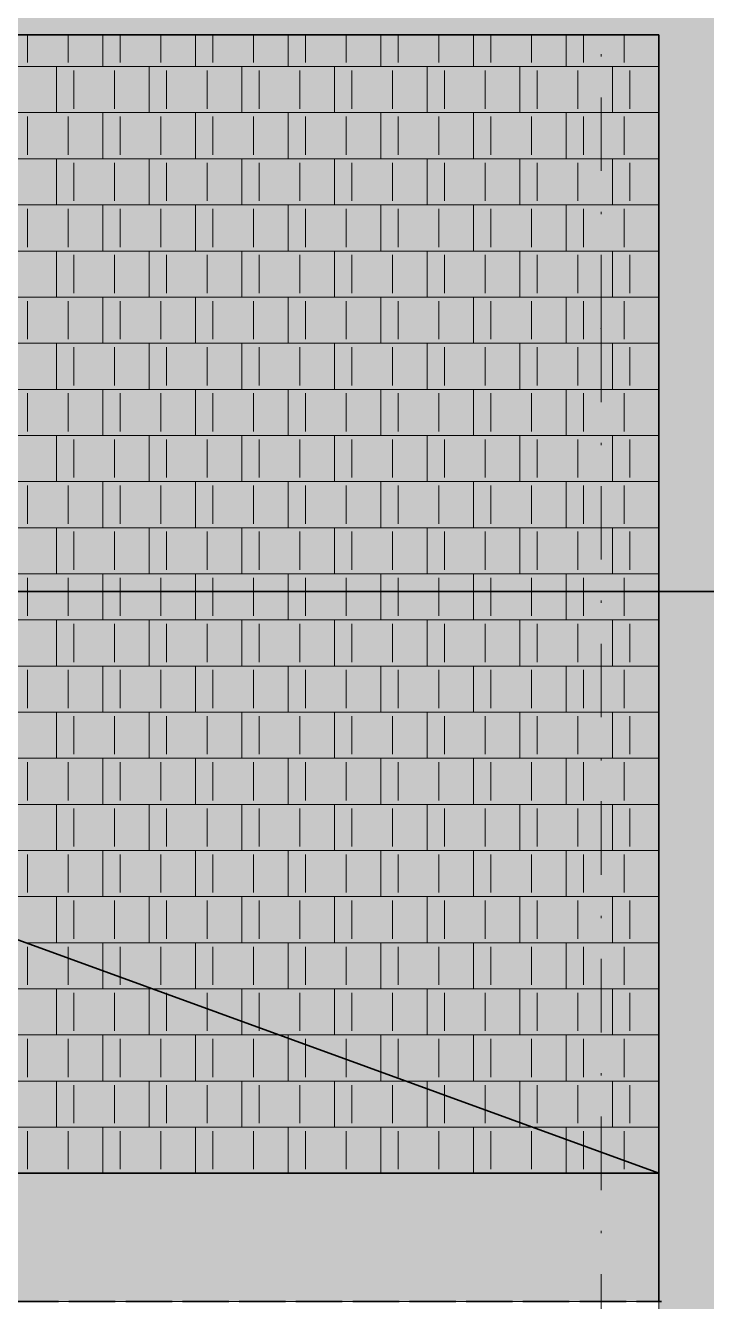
# Model space of a CAD drawing. Header units: millimetres. Extents: x -440 to 2671, y 0 to 297.
# Drawn here: x 2061.1 to 2090.5, y 213.8 to 268.8 of the extents above; entities that cross this region are included whole.
import ezdxf

# ---------------------------------------------------------------- set-up
doc = ezdxf.new("R2010")
doc.units = ezdxf.units.MM
doc.header["$MEASUREMENT"] = 0
doc.linetypes.add('- Осеви линии', pattern=[6.702778, 3.175, -1.763889, 0, -1.763889])
doc.linetypes.add('- Скирити линии', pattern=[2.45, 2, -0.45])
for name, color, linetype, lineweight, true_color in [('1', 7, 'Continuous', 13, 0x2b2b2b), ('4', 7, 'Continuous', 20, 0x3e3e3e), ('65', 7, 'Continuous', 20, 0x4e4e4e), ('87', 7, 'Continuous', 20, 0x6a6a6a)]:
    doc.layers.add(name, color=color, linetype=linetype, lineweight=lineweight, true_color=true_color)
for name, color, linetype, lineweight in [('141', 7, 'Continuous', 35), ('164', 255, 'Continuous', 15), ('41', 7, 'Continuous', 35)]:
    doc.layers.add(name, color=color, linetype=linetype, lineweight=lineweight)
doc.layers.add('RGB colored ARCHICAD elements', color=7, linetype='Continuous')

# ---------------------------------------------------------------- blocks, each defined once
blk = doc.blocks.new('*X28')
at = {"layer": '1', "color": 250, "linetype": 'Continuous', "lineweight": 13, "true_color": 0x2a2a2a}
for p, q in [((258.992, 267.247), (258.992, 268.439)), ((260.752, 267.247), (260.752, 268.439)), ((262.252, 267.076), (262.252, 268.439)), ((262.992, 267.247), (262.992, 268.439)), ((264.752, 267.247), (264.752, 268.439)), ((266.252, 267.076), (266.252, 268.439)), ((266.992, 267.247), (266.992, 268.439)), ((268.752, 267.247), (268.752, 268.439)), ((270.252, 267.076), (270.252, 268.439)), ((270.992, 267.247), (270.992, 268.439)), ((272.752, 267.247), (272.752, 268.439)), ((274.252, 267.076), (274.252, 268.439)), ((274.992, 267.247), (274.992, 268.439)), ((276.752, 267.247), (276.752, 268.439)), ((278.252, 267.076), (278.252, 268.439)), ((278.992, 267.247), (278.992, 268.439)), ((280.752, 267.247), (280.752, 268.439)), ((282.252, 267.076), (282.252, 268.439)), ((282.992, 267.247), (282.992, 268.439)), ((284.752, 267.247), (284.752, 268.439)), ((260.252, 267.076), (252.252, 267.076)), ((268.252, 267.076), (260.252, 267.076)), ((260.252, 267.076), (260.252, 265.086)), ((260.992, 265.257), (260.992, 266.905)), ((262.752, 265.257), (262.752, 266.905)), ((264.252, 265.086), (264.252, 267.076)), ((264.992, 265.257), (264.992, 266.905)), ((266.752, 265.257), (266.752, 266.905)), ((276.252, 267.076), (268.252, 267.076)), ((268.252, 267.076), (268.252, 265.086)), ((268.992, 265.257), (268.992, 266.905)), ((270.752, 265.257), (270.752, 266.905)), ((272.252, 265.086), (272.252, 267.076)), ((272.992, 265.257), (272.992, 266.905)), ((274.752, 265.257), (274.752, 266.905)), ((284.252, 267.076), (276.252, 267.076)), ((276.252, 267.076), (276.252, 265.086)), ((276.992, 265.257), (276.992, 266.905)), ((278.752, 265.257), (278.752, 266.905)), ((280.252, 265.086), (280.252, 267.076)), ((280.992, 265.257), (280.992, 266.905)), ((282.752, 265.257), (282.752, 266.905)), ((286.252, 267.076), (284.252, 267.076)), ((284.252, 267.076), (284.252, 265.086)), ((284.992, 265.257), (284.992, 266.905)), ((252.252, 265.086), (260.252, 265.086)), ((260.252, 265.086), (268.252, 265.086)), ((262.252, 263.095), (262.252, 265.086)), ((266.252, 263.095), (266.252, 265.086)), ((268.252, 265.086), (276.252, 265.086)), ((270.252, 263.095), (270.252, 265.086)), ((274.252, 263.095), (274.252, 265.086)), ((276.252, 265.086), (284.252, 265.086)), ((278.252, 263.095), (278.252, 265.086)), ((282.252, 263.095), (282.252, 265.086)), ((284.252, 265.086), (286.252, 265.086)), ((258.992, 263.266), (258.992, 264.915)), ((260.752, 263.266), (260.752, 264.915)), ((262.992, 263.266), (262.992, 264.915)), ((264.752, 263.266), (264.752, 264.915)), ((266.992, 263.266), (266.992, 264.915)), ((268.752, 263.266), (268.752, 264.915)), ((270.992, 263.266), (270.992, 264.915)), ((272.752, 263.266), (272.752, 264.915)), ((274.992, 263.266), (274.992, 264.915)), ((276.752, 263.266), (276.752, 264.915)), ((278.992, 263.266), (278.992, 264.915)), ((280.752, 263.266), (280.752, 264.915)), ((282.992, 263.266), (282.992, 264.915)), ((284.752, 263.266), (284.752, 264.915)), ((260.252, 263.095), (252.252, 263.095)), ((268.252, 263.095), (260.252, 263.095)), ((260.252, 263.095), (260.252, 261.105)), ((260.992, 261.276), (260.992, 262.924)), ((262.752, 261.276), (262.752, 262.924)), ((264.252, 261.105), (264.252, 263.095)), ((264.992, 261.276), (264.992, 262.924)), ((266.752, 261.276), (266.752, 262.924)), ((276.252, 263.095), (268.252, 263.095)), ((268.252, 263.095), (268.252, 261.105)), ((268.992, 261.276), (268.992, 262.924)), ((270.752, 261.276), (270.752, 262.924)), ((272.252, 261.105), (272.252, 263.095)), ((272.992, 261.276), (272.992, 262.924)), ((274.752, 261.276), (274.752, 262.924)), ((284.252, 263.095), (276.252, 263.095)), ((276.252, 263.095), (276.252, 261.105)), ((276.992, 261.276), (276.992, 262.924)), ((278.752, 261.276), (278.752, 262.924)), ((280.252, 261.105), (280.252, 263.095)), ((280.992, 261.276), (280.992, 262.924)), ((282.752, 261.276), (282.752, 262.924)), ((286.252, 263.095), (284.252, 263.095)), ((284.252, 263.095), (284.252, 261.105)), ((284.992, 261.276), (284.992, 262.924)), ((252.252, 261.105), (260.252, 261.105)), ((260.252, 261.105), (268.252, 261.105)), ((262.252, 259.114), (262.252, 261.105)), ((266.252, 259.114), (266.252, 261.105)), ((268.252, 261.105), (276.252, 261.105)), ((270.252, 259.114), (270.252, 261.105)), ((274.252, 259.114), (274.252, 261.105)), ((276.252, 261.105), (284.252, 261.105)), ((278.252, 259.114), (278.252, 261.105)), ((282.252, 259.114), (282.252, 261.105)), ((284.252, 261.105), (286.252, 261.105)), ((258.992, 259.285), (258.992, 260.934)), ((260.752, 259.285), (260.752, 260.934)), ((262.992, 259.285), (262.992, 260.934)), ((264.752, 259.285), (264.752, 260.934)), ((266.992, 259.285), (266.992, 260.934)), ((268.752, 259.285), (268.752, 260.934)), ((270.992, 259.285), (270.992, 260.934)), ((272.752, 259.285), (272.752, 260.934)), ((274.992, 259.285), (274.992, 260.934)), ((276.752, 259.285), (276.752, 260.934)), ((278.992, 259.285), (278.992, 260.934)), ((280.752, 259.285), (280.752, 260.934)), ((282.992, 259.285), (282.992, 260.934)), ((284.752, 259.285), (284.752, 260.934)), ((260.252, 259.114), (252.252, 259.114)), ((268.252, 259.114), (260.252, 259.114)), ((260.252, 259.114), (260.252, 257.124)), ((260.992, 257.295), (260.992, 258.943)), ((262.752, 257.295), (262.752, 258.943)), ((264.252, 257.124), (264.252, 259.114)), ((264.992, 257.295), (264.992, 258.943)), ((266.752, 257.295), (266.752, 258.943)), ((276.252, 259.114), (268.252, 259.114)), ((268.252, 259.114), (268.252, 257.124)), ((268.992, 257.295), (268.992, 258.943)), ((270.752, 257.295), (270.752, 258.943)), ((272.252, 257.124), (272.252, 259.114)), ((272.992, 257.295), (272.992, 258.943)), ((274.752, 257.295), (274.752, 258.943)), ((284.252, 259.114), (276.252, 259.114)), ((276.252, 259.114), (276.252, 257.124)), ((276.992, 257.295), (276.992, 258.943)), ((278.752, 257.295), (278.752, 258.943)), ((280.252, 257.124), (280.252, 259.114)), ((280.992, 257.295), (280.992, 258.943)), ((282.752, 257.295), (282.752, 258.943)), ((286.252, 259.114), (284.252, 259.114)), ((284.252, 259.114), (284.252, 257.124)), ((284.992, 257.295), (284.992, 258.943)), ((252.252, 257.124), (260.252, 257.124)), ((258.992, 255.304), (258.992, 256.953)), ((260.252, 257.124), (268.252, 257.124)), ((260.752, 255.304), (260.752, 256.953)), ((262.252, 255.133), (262.252, 257.124)), ((262.992, 255.304), (262.992, 256.953)), ((264.752, 255.304), (264.752, 256.953)), ((266.252, 255.133), (266.252, 257.124)), ((266.992, 255.304), (266.992, 256.953)), ((268.252, 257.124), (276.252, 257.124)), ((268.752, 255.304), (268.752, 256.953)), ((270.252, 255.133), (270.252, 257.124)), ((270.992, 255.304), (270.992, 256.953)), ((272.752, 255.304), (272.752, 256.953)), ((274.252, 255.133), (274.252, 257.124)), ((274.992, 255.304), (274.992, 256.953)), ((276.252, 257.124), (284.252, 257.124)), ((276.752, 255.304), (276.752, 256.953)), ((278.252, 255.133), (278.252, 257.124)), ((278.992, 255.304), (278.992, 256.953)), ((280.752, 255.304), (280.752, 256.953)), ((282.252, 255.133), (282.252, 257.124)), ((282.992, 255.304), (282.992, 256.953)), ((284.252, 257.124), (286.252, 257.124)), ((284.752, 255.304), (284.752, 256.953)), ((260.252, 255.133), (252.252, 255.133)), ((268.252, 255.133), (260.252, 255.133)), ((260.252, 255.133), (260.252, 253.142)), ((264.252, 253.142), (264.252, 255.133)), ((276.252, 255.133), (268.252, 255.133)), ((268.252, 255.133), (268.252, 253.142)), ((272.252, 253.142), (272.252, 255.133)), ((284.252, 255.133), (276.252, 255.133)), ((276.252, 255.133), (276.252, 253.142)), ((280.252, 253.142), (280.252, 255.133)), ((286.252, 255.133), (284.252, 255.133)), ((284.252, 255.133), (284.252, 253.142)), ((260.992, 253.313), (260.992, 254.962)), ((262.752, 253.313), (262.752, 254.962)), ((264.992, 253.313), (264.992, 254.962)), ((266.752, 253.313), (266.752, 254.962)), ((268.992, 253.313), (268.992, 254.962)), ((270.752, 253.313), (270.752, 254.962)), ((272.992, 253.313), (272.992, 254.962)), ((274.752, 253.313), (274.752, 254.962)), ((276.992, 253.313), (276.992, 254.962)), ((278.752, 253.313), (278.752, 254.962)), ((280.992, 253.313), (280.992, 254.962)), ((282.752, 253.313), (282.752, 254.962)), ((284.992, 253.313), (284.992, 254.962)), ((252.252, 253.142), (260.252, 253.142)), ((258.992, 251.323), (258.992, 252.971)), ((260.252, 253.142), (268.252, 253.142)), ((260.752, 251.323), (260.752, 252.971)), ((262.252, 251.152), (262.252, 253.142)), ((262.992, 251.323), (262.992, 252.971)), ((264.752, 251.323), (264.752, 252.971)), ((266.252, 251.152), (266.252, 253.142)), ((266.992, 251.323), (266.992, 252.971)), ((268.252, 253.142), (276.252, 253.142)), ((268.752, 251.323), (268.752, 252.971)), ((270.252, 251.152), (270.252, 253.142)), ((270.992, 251.323), (270.992, 252.971)), ((272.752, 251.323), (272.752, 252.971)), ((274.252, 251.152), (274.252, 253.142)), ((274.992, 251.323), (274.992, 252.971)), ((276.252, 253.142), (284.252, 253.142)), ((276.752, 251.323), (276.752, 252.971)), ((278.252, 251.152), (278.252, 253.142)), ((278.992, 251.323), (278.992, 252.971)), ((280.752, 251.323), (280.752, 252.971)), ((282.252, 251.152), (282.252, 253.142)), ((282.992, 251.323), (282.992, 252.971)), ((284.252, 253.142), (286.252, 253.142)), ((284.752, 251.323), (284.752, 252.971)), ((260.252, 251.152), (252.252, 251.152)), ((268.252, 251.152), (260.252, 251.152)), ((260.252, 251.152), (260.252, 249.161)), ((260.992, 249.332), (260.992, 250.981)), ((262.752, 249.332), (262.752, 250.981)), ((264.252, 249.161), (264.252, 251.152)), ((264.992, 249.332), (264.992, 250.981)), ((266.752, 249.332), (266.752, 250.981)), ((276.252, 251.152), (268.252, 251.152)), ((268.252, 251.152), (268.252, 249.161)), ((268.992, 249.332), (268.992, 250.981)), ((270.752, 249.332), (270.752, 250.981)), ((272.252, 249.161), (272.252, 251.152)), ((272.992, 249.332), (272.992, 250.981)), ((274.752, 249.332), (274.752, 250.981)), ((284.252, 251.152), (276.252, 251.152)), ((276.252, 251.152), (276.252, 249.161)), ((276.992, 249.332), (276.992, 250.981)), ((278.752, 249.332), (278.752, 250.981)), ((280.252, 249.161), (280.252, 251.152)), ((280.992, 249.332), (280.992, 250.981)), ((282.752, 249.332), (282.752, 250.981)), ((286.252, 251.152), (284.252, 251.152)), ((284.252, 251.152), (284.252, 249.161)), ((284.992, 249.332), (284.992, 250.981)), ((252.252, 249.161), (260.252, 249.161)), ((258.992, 247.342), (258.992, 248.99)), ((260.252, 249.161), (268.252, 249.161)), ((260.752, 247.342), (260.752, 248.99)), ((262.252, 247.171), (262.252, 249.161)), ((262.992, 247.342), (262.992, 248.99)), ((264.752, 247.342), (264.752, 248.99)), ((266.252, 247.171), (266.252, 249.161)), ((266.992, 247.342), (266.992, 248.99)), ((268.252, 249.161), (276.252, 249.161)), ((268.752, 247.342), (268.752, 248.99)), ((270.252, 247.171), (270.252, 249.161)), ((270.992, 247.342), (270.992, 248.99)), ((272.752, 247.342), (272.752, 248.99)), ((274.252, 247.171), (274.252, 249.161)), ((274.992, 247.342), (274.992, 248.99)), ((276.252, 249.161), (284.252, 249.161)), ((276.752, 247.342), (276.752, 248.99)), ((278.252, 247.171), (278.252, 249.161)), ((278.992, 247.342), (278.992, 248.99)), ((280.752, 247.342), (280.752, 248.99)), ((282.252, 247.171), (282.252, 249.161)), ((282.992, 247.342), (282.992, 248.99)), ((284.252, 249.161), (286.252, 249.161)), ((284.752, 247.342), (284.752, 248.99)), ((260.252, 247.171), (252.252, 247.171)), ((268.252, 247.171), (260.252, 247.171)), ((260.252, 247.171), (260.252, 245.18)), ((260.992, 245.351), (260.992, 247)), ((262.752, 245.351), (262.752, 247)), ((264.252, 245.18), (264.252, 247.171)), ((264.992, 245.351), (264.992, 247)), ((266.752, 245.351), (266.752, 247)), ((276.252, 247.171), (268.252, 247.171)), ((268.252, 247.171), (268.252, 245.18)), ((268.992, 245.351), (268.992, 247)), ((270.752, 245.351), (270.752, 247)), ((272.252, 245.18), (272.252, 247.171)), ((272.992, 245.351), (272.992, 247)), ((274.752, 245.351), (274.752, 247)), ((284.252, 247.171), (276.252, 247.171)), ((276.252, 247.171), (276.252, 245.18)), ((276.992, 245.351), (276.992, 247)), ((278.752, 245.351), (278.752, 247)), ((280.252, 245.18), (280.252, 247.171)), ((280.992, 245.351), (280.992, 247)), ((282.752, 245.351), (282.752, 247)), ((286.252, 247.171), (284.252, 247.171)), ((284.252, 247.171), (284.252, 245.18)), ((284.992, 245.351), (284.992, 247)), ((252.252, 245.18), (260.252, 245.18)), ((260.252, 245.18), (268.252, 245.18)), ((262.252, 243.19), (262.252, 245.18)), ((266.252, 243.19), (266.252, 245.18)), ((268.252, 245.18), (276.252, 245.18)), ((270.252, 243.19), (270.252, 245.18)), ((274.252, 243.19), (274.252, 245.18)), ((276.252, 245.18), (284.252, 245.18)), ((278.252, 243.19), (278.252, 245.18)), ((282.252, 243.19), (282.252, 245.18)), ((284.252, 245.18), (286.252, 245.18)), ((258.992, 243.361), (258.992, 245.009)), ((260.752, 243.361), (260.752, 245.009)), ((262.992, 243.361), (262.992, 245.009)), ((264.752, 243.361), (264.752, 245.009)), ((266.992, 243.361), (266.992, 245.009)), ((268.752, 243.361), (268.752, 245.009)), ((270.992, 243.361), (270.992, 245.009)), ((272.752, 243.361), (272.752, 245.009)), ((274.992, 243.361), (274.992, 245.009)), ((276.752, 243.361), (276.752, 245.009)), ((278.992, 243.361), (278.992, 245.009)), ((280.752, 243.361), (280.752, 245.009)), ((282.992, 243.361), (282.992, 245.009)), ((284.752, 243.361), (284.752, 245.009)), ((260.252, 243.19), (252.252, 243.19)), ((268.252, 243.19), (260.252, 243.19)), ((260.252, 243.19), (260.252, 241.199)), ((260.992, 241.37), (260.992, 243.019)), ((262.752, 241.37), (262.752, 243.019)), ((264.252, 241.199), (264.252, 243.19)), ((264.992, 241.37), (264.992, 243.019)), ((266.752, 241.37), (266.752, 243.019)), ((276.252, 243.19), (268.252, 243.19)), ((268.252, 243.19), (268.252, 241.199)), ((268.992, 241.37), (268.992, 243.019)), ((270.752, 241.37), (270.752, 243.019)), ((272.252, 241.199), (272.252, 243.19)), ((272.992, 241.37), (272.992, 243.019)), ((274.752, 241.37), (274.752, 243.019)), ((284.252, 243.19), (276.252, 243.19)), ((276.252, 243.19), (276.252, 241.199)), ((276.992, 241.37), (276.992, 243.019)), ((278.752, 241.37), (278.752, 243.019)), ((280.252, 241.199), (280.252, 243.19)), ((280.992, 241.37), (280.992, 243.019)), ((282.752, 241.37), (282.752, 243.019)), ((286.252, 243.19), (284.252, 243.19)), ((284.252, 243.19), (284.252, 241.199)), ((284.992, 241.37), (284.992, 243.019)), ((252.252, 241.199), (260.252, 241.199)), ((258.992, 239.38), (258.992, 241.028)), ((260.252, 241.199), (268.252, 241.199)), ((260.752, 239.38), (260.752, 241.028)), ((262.252, 239.208), (262.252, 241.199)), ((262.992, 239.38), (262.992, 241.028)), ((264.752, 239.38), (264.752, 241.028)), ((266.252, 239.208), (266.252, 241.199)), ((266.992, 239.38), (266.992, 241.028)), ((268.252, 241.199), (276.252, 241.199)), ((268.752, 239.38), (268.752, 241.028)), ((270.252, 239.208), (270.252, 241.199)), ((270.992, 239.38), (270.992, 241.028)), ((272.752, 239.38), (272.752, 241.028)), ((274.252, 239.208), (274.252, 241.199)), ((274.992, 239.38), (274.992, 241.028)), ((276.252, 241.199), (284.252, 241.199)), ((276.752, 239.38), (276.752, 241.028)), ((278.252, 239.208), (278.252, 241.199)), ((278.992, 239.38), (278.992, 241.028)), ((280.752, 239.38), (280.752, 241.028)), ((282.252, 239.208), (282.252, 241.199)), ((282.992, 239.38), (282.992, 241.028)), ((284.252, 241.199), (286.252, 241.199)), ((284.752, 239.38), (284.752, 241.028)), ((260.252, 239.208), (252.252, 239.208)), ((268.252, 239.208), (260.252, 239.208)), ((260.252, 239.208), (260.252, 237.218)), ((264.252, 237.218), (264.252, 239.208)), ((276.252, 239.208), (268.252, 239.208)), ((268.252, 239.208), (268.252, 237.218)), ((272.252, 237.218), (272.252, 239.208)), ((284.252, 239.208), (276.252, 239.208)), ((276.252, 239.208), (276.252, 237.218)), ((280.252, 237.218), (280.252, 239.208)), ((286.252, 239.208), (284.252, 239.208)), ((284.252, 239.208), (284.252, 237.218)), ((260.992, 237.389), (260.992, 239.037)), ((262.752, 237.389), (262.752, 239.037)), ((264.992, 237.389), (264.992, 239.037)), ((266.752, 237.389), (266.752, 239.037)), ((268.992, 237.389), (268.992, 239.037)), ((270.752, 237.389), (270.752, 239.037)), ((272.992, 237.389), (272.992, 239.037)), ((274.752, 237.389), (274.752, 239.037)), ((276.992, 237.389), (276.992, 239.037)), ((278.752, 237.389), (278.752, 239.037)), ((280.992, 237.389), (280.992, 239.037)), ((282.752, 237.389), (282.752, 239.037)), ((284.992, 237.389), (284.992, 239.037)), ((252.252, 237.218), (260.252, 237.218)), ((258.992, 235.398), (258.992, 237.047)), ((260.252, 237.218), (268.252, 237.218)), ((260.752, 235.398), (260.752, 237.047)), ((262.252, 235.227), (262.252, 237.218)), ((262.992, 235.398), (262.992, 237.047)), ((264.752, 235.398), (264.752, 237.047)), ((266.252, 235.227), (266.252, 237.218)), ((266.992, 235.398), (266.992, 237.047)), ((268.252, 237.218), (276.252, 237.218)), ((268.752, 235.398), (268.752, 237.047)), ((270.252, 235.227), (270.252, 237.218)), ((270.992, 235.398), (270.992, 237.047)), ((272.752, 235.398), (272.752, 237.047)), ((274.252, 235.227), (274.252, 237.218)), ((274.992, 235.398), (274.992, 237.047)), ((276.252, 237.218), (284.252, 237.218)), ((276.752, 235.398), (276.752, 237.047)), ((278.252, 235.227), (278.252, 237.218)), ((278.992, 235.398), (278.992, 237.047)), ((280.752, 235.398), (280.752, 237.047)), ((282.252, 235.227), (282.252, 237.218)), ((282.992, 235.398), (282.992, 237.047)), ((284.252, 237.218), (286.252, 237.218)), ((284.752, 235.398), (284.752, 237.047)), ((260.252, 235.227), (252.252, 235.227)), ((268.252, 235.227), (260.252, 235.227)), ((260.252, 235.227), (260.252, 233.237)), ((264.252, 233.237), (264.252, 235.227)), ((276.252, 235.227), (268.252, 235.227)), ((268.252, 235.227), (268.252, 233.237)), ((272.252, 233.237), (272.252, 235.227)), ((284.252, 235.227), (276.252, 235.227)), ((276.252, 235.227), (276.252, 233.237)), ((280.252, 233.237), (280.252, 235.227)), ((286.252, 235.227), (284.252, 235.227)), ((284.252, 235.227), (284.252, 233.237)), ((260.992, 233.408), (260.992, 235.056)), ((262.752, 233.408), (262.752, 235.056)), ((264.992, 233.408), (264.992, 235.056)), ((266.752, 233.408), (266.752, 235.056)), ((268.992, 233.408), (268.992, 235.056)), ((270.752, 233.408), (270.752, 235.056)), ((272.992, 233.408), (272.992, 235.056)), ((274.752, 233.408), (274.752, 235.056)), ((276.992, 233.408), (276.992, 235.056)), ((278.752, 233.408), (278.752, 235.056)), ((280.992, 233.408), (280.992, 235.056)), ((282.752, 233.408), (282.752, 235.056)), ((284.992, 233.408), (284.992, 235.056)), ((252.252, 233.237), (260.252, 233.237)), ((258.992, 231.417), (258.992, 233.066)), ((260.252, 233.237), (268.252, 233.237)), ((260.752, 231.417), (260.752, 233.066)), ((262.252, 231.246), (262.252, 233.237)), ((262.992, 231.417), (262.992, 233.066)), ((264.752, 231.417), (264.752, 233.066)), ((266.252, 231.246), (266.252, 233.237)), ((266.992, 231.417), (266.992, 233.066)), ((268.252, 233.237), (276.252, 233.237)), ((268.752, 231.417), (268.752, 233.066)), ((270.252, 231.246), (270.252, 233.237)), ((270.992, 231.417), (270.992, 233.066)), ((272.752, 231.417), (272.752, 233.066)), ((274.252, 231.246), (274.252, 233.237)), ((274.992, 231.417), (274.992, 233.066)), ((276.252, 233.237), (284.252, 233.237)), ((276.752, 231.417), (276.752, 233.066)), ((278.252, 231.246), (278.252, 233.237)), ((278.992, 231.417), (278.992, 233.066)), ((280.752, 231.417), (280.752, 233.066)), ((282.252, 231.246), (282.252, 233.237)), ((282.992, 231.417), (282.992, 233.066)), ((284.252, 233.237), (286.252, 233.237)), ((284.752, 231.417), (284.752, 233.066)), ((260.252, 231.246), (253.438, 231.246)), ((268.252, 231.246), (260.252, 231.246)), ((260.252, 231.246), (260.252, 229.256)), ((260.992, 229.427), (260.992, 231.075)), ((262.752, 229.427), (262.752, 231.075)), ((264.252, 229.256), (264.252, 231.246)), ((264.992, 229.427), (264.992, 231.075)), ((266.752, 229.427), (266.752, 231.075)), ((276.252, 231.246), (268.252, 231.246)), ((268.252, 231.246), (268.252, 229.256)), ((268.992, 229.427), (268.992, 231.075)), ((270.752, 229.427), (270.752, 231.075)), ((272.252, 229.256), (272.252, 231.246)), ((272.992, 229.427), (272.992, 231.075)), ((274.752, 229.427), (274.752, 231.075)), ((284.252, 231.246), (276.252, 231.246)), ((276.252, 231.246), (276.252, 229.256)), ((276.992, 229.427), (276.992, 231.075)), ((278.752, 229.427), (278.752, 231.075)), ((280.252, 229.256), (280.252, 231.246)), ((280.992, 229.427), (280.992, 231.075)), ((282.752, 229.427), (282.752, 231.075)), ((286.252, 231.246), (284.252, 231.246)), ((284.252, 231.246), (284.252, 229.256)), ((284.992, 229.427), (284.992, 231.075)), ((258.907, 229.256), (260.252, 229.256)), ((260.252, 229.256), (268.252, 229.256)), ((262.252, 228.038), (262.252, 229.256)), ((266.252, 227.265), (266.252, 229.256)), ((268.252, 229.256), (276.252, 229.256)), ((270.252, 227.265), (270.252, 229.256)), ((274.252, 227.265), (274.252, 229.256)), ((276.252, 229.256), (284.252, 229.256)), ((278.252, 227.265), (278.252, 229.256)), ((282.252, 227.265), (282.252, 229.256)), ((284.252, 229.256), (286.252, 229.256)), ((260.752, 228.584), (260.752, 229.085)), ((262.992, 227.769), (262.992, 229.085)), ((264.752, 227.436), (264.752, 229.085)), ((266.992, 227.436), (266.992, 229.085)), ((268.752, 227.436), (268.752, 229.085)), ((270.992, 227.436), (270.992, 229.085)), ((272.752, 227.436), (272.752, 229.085)), ((274.992, 227.436), (274.992, 229.085)), ((276.752, 227.436), (276.752, 229.085)), ((278.992, 227.436), (278.992, 229.085)), ((280.752, 227.436), (280.752, 229.085)), ((282.992, 227.436), (282.992, 229.085)), ((284.752, 227.436), (284.752, 229.085)), ((268.252, 227.265), (264.376, 227.265)), ((264.992, 227.041), (264.992, 227.094)), ((266.752, 226.4), (266.752, 227.094)), ((276.252, 227.265), (268.252, 227.265)), ((268.252, 227.265), (268.252, 225.854)), ((268.992, 225.585), (268.992, 227.094)), ((270.752, 225.446), (270.752, 227.094)), ((272.252, 225.275), (272.252, 227.265)), ((272.992, 225.446), (272.992, 227.094)), ((274.752, 225.446), (274.752, 227.094)), ((284.252, 227.265), (276.252, 227.265)), ((276.252, 227.265), (276.252, 225.275)), ((276.992, 225.446), (276.992, 227.094)), ((278.752, 225.446), (278.752, 227.094)), ((280.252, 225.275), (280.252, 227.265)), ((280.992, 225.446), (280.992, 227.094)), ((282.752, 225.446), (282.752, 227.094)), ((286.252, 227.265), (284.252, 227.265)), ((284.252, 227.265), (284.252, 225.275)), ((284.992, 225.446), (284.992, 227.094)), ((269.845, 225.275), (276.252, 225.275)), ((270.252, 225.126), (270.252, 225.275)), ((274.252, 223.671), (274.252, 225.275)), ((276.252, 225.275), (284.252, 225.275)), ((278.252, 223.284), (278.252, 225.275)), ((282.252, 223.284), (282.252, 225.275)), ((284.252, 225.275), (286.252, 225.275)), ((270.992, 224.857), (270.992, 225.104)), ((272.752, 224.217), (272.752, 225.104)), ((274.992, 223.455), (274.992, 225.104)), ((276.752, 223.455), (276.752, 225.104)), ((278.992, 223.455), (278.992, 225.104)), ((280.752, 223.455), (280.752, 225.104)), ((282.992, 223.455), (282.992, 225.104)), ((284.752, 223.455), (284.752, 225.104)), ((276.252, 223.284), (275.314, 223.284)), ((284.252, 223.284), (276.252, 223.284)), ((276.252, 223.284), (276.252, 222.943)), ((276.992, 222.673), (276.992, 223.113)), ((278.752, 222.033), (278.752, 223.113)), ((280.252, 221.487), (280.252, 223.284)), ((280.992, 221.464), (280.992, 223.113)), ((282.752, 221.464), (282.752, 223.113)), ((286.252, 223.284), (284.252, 223.284)), ((284.252, 223.284), (284.252, 221.293)), ((284.992, 221.464), (284.992, 223.113)), ((280.783, 221.293), (284.252, 221.293)), ((282.252, 220.759), (282.252, 221.293)), ((282.992, 220.489), (282.992, 221.122)), ((284.252, 221.293), (286.252, 221.293)), ((284.752, 219.849), (284.752, 221.122))]:
    blk.add_line(p, q, dxfattribs=at)
blk = doc.blocks.new('*X29')
at = {"layer": '1', "color": 250, "linetype": 'Continuous', "lineweight": 13, "true_color": 0x2a2a2a}
for p, q in [((258.992, 227.436), (258.992, 229.085)), ((260.752, 227.436), (260.752, 228.584)), ((262.252, 227.265), (262.252, 228.038)), ((262.992, 227.436), (262.992, 227.769)), ((260.252, 227.265), (252.252, 227.265)), ((264.376, 227.265), (260.252, 227.265)), ((260.252, 227.265), (260.252, 225.275)), ((260.992, 225.446), (260.992, 227.094)), ((262.752, 225.446), (262.752, 227.094)), ((264.252, 225.275), (264.252, 227.265)), ((264.992, 225.446), (264.992, 227.041)), ((266.752, 225.446), (266.752, 226.4)), ((268.252, 225.854), (268.252, 225.275)), ((252.252, 225.275), (260.252, 225.275)), ((260.252, 225.275), (268.252, 225.275)), ((262.252, 223.284), (262.252, 225.275)), ((266.252, 223.284), (266.252, 225.275)), ((268.252, 225.275), (269.845, 225.275)), ((268.992, 225.446), (268.992, 225.585)), ((258.992, 223.455), (258.992, 225.104)), ((260.752, 223.455), (260.752, 225.104)), ((262.992, 223.455), (262.992, 225.104)), ((264.752, 223.455), (264.752, 225.104)), ((266.992, 223.455), (266.992, 225.104)), ((268.752, 223.455), (268.752, 225.104)), ((270.252, 223.284), (270.252, 225.126)), ((270.992, 223.455), (270.992, 224.857)), ((272.752, 223.455), (272.752, 224.217)), ((274.252, 223.284), (274.252, 223.671)), ((260.252, 223.284), (252.252, 223.284)), ((268.252, 223.284), (260.252, 223.284)), ((260.252, 223.284), (260.252, 221.293)), ((260.992, 221.464), (260.992, 223.113)), ((262.752, 221.464), (262.752, 223.113)), ((264.252, 221.293), (264.252, 223.284)), ((264.992, 221.464), (264.992, 223.113)), ((266.752, 221.464), (266.752, 223.113)), ((275.314, 223.284), (268.252, 223.284)), ((268.252, 223.284), (268.252, 221.293)), ((268.992, 221.464), (268.992, 223.113)), ((270.752, 221.464), (270.752, 223.113)), ((272.252, 221.293), (272.252, 223.284)), ((272.992, 221.464), (272.992, 223.113)), ((274.752, 221.464), (274.752, 223.113)), ((276.252, 222.943), (276.252, 221.293)), ((276.992, 221.464), (276.992, 222.673)), ((278.752, 221.464), (278.752, 222.033)), ((280.252, 221.293), (280.252, 221.487)), ((252.252, 221.293), (260.252, 221.293)), ((258.992, 219.474), (258.992, 221.122)), ((260.252, 221.293), (268.252, 221.293)), ((260.752, 219.474), (260.752, 221.122)), ((262.252, 219.303), (262.252, 221.293)), ((262.992, 219.474), (262.992, 221.122)), ((264.752, 219.474), (264.752, 221.122)), ((266.252, 219.303), (266.252, 221.293)), ((266.992, 219.474), (266.992, 221.122)), ((268.252, 221.293), (276.252, 221.293)), ((268.752, 219.474), (268.752, 221.122)), ((270.252, 219.303), (270.252, 221.293)), ((270.992, 219.474), (270.992, 221.122)), ((272.752, 219.474), (272.752, 221.122)), ((274.252, 219.303), (274.252, 221.293)), ((274.992, 219.474), (274.992, 221.122)), ((276.252, 221.293), (280.783, 221.293)), ((276.752, 219.474), (276.752, 221.122)), ((278.252, 219.303), (278.252, 221.293)), ((278.992, 219.474), (278.992, 221.122)), ((280.752, 219.474), (280.752, 221.122)), ((282.252, 219.303), (282.252, 220.759)), ((282.992, 219.474), (282.992, 220.489)), ((284.752, 219.474), (284.752, 219.849)), ((260.252, 219.303), (252.252, 219.303)), ((268.252, 219.303), (260.252, 219.303))]:
    blk.add_line(p, q, dxfattribs=at)

msp = doc.modelspace()

# ---------------------------------------------------------------- hatches: boundary and pattern name
at = {"layer": '87', "linetype": 'Continuous', "lineweight": 0, "true_color": 0xffffff}
msp.add_hatch(color=7, dxfattribs=at).paths.add_polyline_path([(1950.474, 262.979), (1965.474, 268.439), (2088.474, 268.439), (2088.474, 92.769), (2125.825, 92.769), (2125.825, 283.933), (1950.474, 283.933)])
at = {"layer": 'RGB colored ARCHICAD elements', "linetype": 'Continuous', "lineweight": 0, "true_color": 0x7a7878}
for points in [[(1965.474, 268.439), (1950.474, 262.979), (1950.474, 219.303), (2019.474, 244.417), (2088.474, 219.303), (2088.474, 268.439)], [(1950.474, 219.303), (2088.474, 219.303), (2019.474, 244.417)]]:
    msp.add_hatch(color=8, dxfattribs=at).paths.add_polyline_path(points)
at = {"layer": 'RGB colored ARCHICAD elements', "linetype": 'Continuous', "lineweight": 0, "true_color": 0xccbeac}
for points in [[(2088.474, 219.303), (1950.474, 219.303), (1950.474, 217.387), (2088.474, 217.387)], [(1950.474, 216.749), (2088.474, 216.749), (2088.474, 217.387), (1950.474, 217.387)], [(1950.474, 213.769), (2088.474, 213.769), (2088.474, 216.749), (1950.474, 216.749)]]:
    msp.add_hatch(color=9, dxfattribs=at).paths.add_polyline_path(points)

# ---------------------------------------------------------------- linework, layer by layer
at = {"layer": '141', "color": 250, "linetype": 'Continuous', "lineweight": 35, "true_color": 0x2a2a2a}
msp.add_line((2106.323, 244.417), (2030.474, 244.417), dxfattribs=at)
at = {"layer": '164', "color": 250, "linetype": 'Continuous', "lineweight": 15, "true_color": 0x2a2a2a}
for p, q in [((2088.474, 213.769), (1950.474, 213.769)), ((2088.474, 206.769), (2088.474, 213.769))]:
    msp.add_line(p, q, dxfattribs=at)
at = {"layer": '4', "color": 250, "linetype": '- Осеви линии', "lineweight": 20, "true_color": 0x2a2a2a}
for q in [(2085.974, 275.769), (2085.974, 275.769), (2085.974, 275.769), (2085.974, 85.769), (2085.974, 85.769), (2085.974, 85.769)]:
    msp.add_line((2085.974, 255.769), q, dxfattribs=at)
msp.add_point((2085.974, 255.769), dxfattribs=at)
msp.add_point((2085.974, 255.769), dxfattribs=at)
msp.add_point((2085.974, 255.769), dxfattribs=at)
msp.add_point((2085.974, 255.769), dxfattribs=at)
msp.add_point((2085.974, 255.769), dxfattribs=at)
msp.add_point((2085.974, 255.769), dxfattribs=at)
at = {"layer": '41', "linetype": 'Continuous', "lineweight": 35}
for p, q in [((2088.474, 268.439), (1965.474, 268.439)), ((2088.474, 219.303), (2088.474, 268.439)), ((2088.474, 219.303), (2019.474, 244.417)), ((1950.474, 219.303), (2088.474, 219.303)), ((2088.474, 217.387), (2088.474, 219.303)), ((2088.474, 216.749), (2088.474, 217.387)), ((2088.474, 213.769), (2088.474, 216.749))]:
    msp.add_line(p, q, dxfattribs=at)
at = {"layer": '41', "color": 250, "linetype": '- Скирити линии', "lineweight": 35, "true_color": 0x2a2a2a, "flags": 128}
msp.add_lwpolyline([(1950.304, 213.769), (2088.585, 213.769)], dxfattribs=at)

# ---------------------------------------------------------------- block references
at = {"layer": '65', "color": 250, "linetype": 'Continuous', "lineweight": 20, "true_color": 0x2a2a2a}
for name in ['*X28', '*X29']:
    msp.add_blockref(name, (1802.222, 0), dxfattribs=at)

doc.saveas('drawing.dxf')
